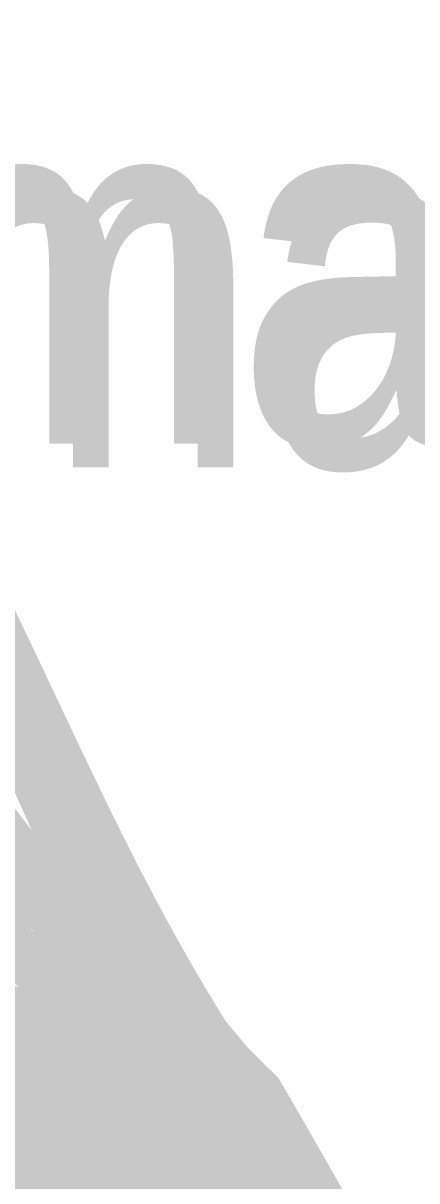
# Model space of a CAD drawing. Header units: millimetres. Extents: x -754 to 578, y -31 to 612.
# Drawn here: x -445.07 to -440.11, y 82.81 to 97.38 of the extents above; entities that cross this region are included whole.
import ezdxf

# ---------------------------------------------------------------- set-up
doc = ezdxf.new("R2010")
doc.units = ezdxf.units.MM
for name, color, linetype in [('Images', 7, 'Continuous'), ('magpiefill', 3, 'Continuous'), ('Text', 7, 'Continuous')]:
    doc.layers.add(name, color=color, linetype=linetype)
doc.styles.get("Standard").update_dxf_attribs({"font": 'arial.ttf'})
picture_1 = doc.add_image_def('image12.jpg', size_in_pixel=(700, 590))

msp = doc.modelspace()

# ---------------------------------------------------------------- hatches: boundary and pattern name
at = {"layer": 'magpiefill'}
h = msp.add_hatch(color=255, dxfattribs=at)
h.dxf.hatch_style = 1
h.paths.add_polyline_path([(-448.207442476306, 91.96821682385139), (-448.36087030239, 92.22530402566747), (-448.5120337010624, 92.47899634598039), (-448.6611591173757, 92.7285016433691), (-448.8084729963832, 92.97302777641244), (-448.9542017831377, 93.21178260368956), (-449.0985719226924, 93.44397398377916), (-449.2418098600999, 93.66880977526034), (-449.383764640661, 93.88500369250826), (-449.5227757106666, 94.0892928730829), (-449.6568051166548, 94.27792031034097), (-449.7838149051646, 94.44712899763863), (-449.9017671227342, 94.59316192833234), (-450.0086238159017, 94.71226209577846), (-450.1023470312061, 94.80067249333337), (-450.1808988151854, 94.85463611435362), (-450.2427356067922, 94.87150494798183), (-450.2882914146337, 94.85306696650466), (-450.3184946397316, 94.80221913799556), (-450.3342736831073, 94.72185843052777), (-450.3365569457817, 94.61488181217462), (-450.3262728287766, 94.48418625100905), (-450.3043497331134, 94.33266871510433), (-450.2717160598132, 94.16322617253375), (-450.2289492290238, 93.97804455165917), (-450.1752227373963, 93.77646562199698), (-450.1093591007091, 93.5571201133522), (-450.0301808347397, 93.31863875552999), (-449.936510455266, 93.05965227833508), (-449.8271704780655, 92.77879141157285), (-449.7009834189162, 92.47468688504836), (-449.5567717935957, 92.14596942856636), (-449.39178069609, 91.78981133426093), (-449.1969455332164, 91.39755114358078), (-448.9616242900001, 90.95906896030412), (-448.6751749514673, 90.46424488820855), (-448.326955502643, 89.90295903107192), (-447.9063239285526, 89.26509149267221), (-447.476724624912, 88.6470982108149), (-446.9838058947354, 88.19365624571117), (-446.5531059302373, 87.79642059997734), (-446.1795405260232, 87.45115114075467), (-445.8580254766985, 87.15360773518626), (-445.5834765768693, 86.89955025041374), (-445.3508096211411, 86.68473855358009), (-445.1549404041195, 86.50493251182706), (-444.9907847204101, 86.35589199229688), (-444.8536415302287, 86.23371954269035), (-444.7403424562322, 86.13588843294157), (-444.6481022866866, 86.06021461354311), (-444.5741358098589, 86.00451403498735), (-444.5156578140159, 85.96660264776682), (-444.4698830874241, 85.94429640237412), (-444.4340264183503, 85.93541124930171), (-444.4053025950611, 85.93776313904212), (-444.3819490670992, 85.95051343374368), (-444.3662939291105, 85.97820514217906), (-444.3616879370175, 86.02672668477659), (-444.3714818467415, 86.10196648196485), (-444.3990264142049, 86.20981295417218), (-444.4476723953301, 86.35615452182695), (-444.5207705460384, 86.54687960535779), (-444.6216716222525, 86.7878766251932), (-444.8366164060978, 87.06201228006304), (-445.332715268083, 87.70251754839789), (-445.7286023823692, 88.22233188971501), (-446.0435773869267, 88.64539432044043), (-446.2969399197248, 88.99564385700043), (-446.5079896187333, 89.29701951582088), (-446.6960261219224, 89.5734603133279), (-446.8771532159403, 89.84489845583973), (-447.05469128215, 90.11523890924246), (-447.2287648505926, 90.38437982931454), (-447.3994984513101, 90.65221937183405), (-447.5670166143439, 90.91865569257939), (-447.7314438697354, 91.18358694732879), (-447.8929047475259, 91.44691129186067), (-448.0515237777571, 91.7085268819531)])
h = msp.add_hatch(color=255, dxfattribs=at)
h.dxf.hatch_style = 1
h.paths.add_polyline_path([(-445.9885711807133, 91.60009832070537), (-446.1332553247441, 91.86367082605574), (-446.271946204756, 92.1079925031025), (-446.4029534153351, 92.32937702000727), (-446.5245865510674, 92.52413804493158), (-446.6354710879991, 92.68963029330519), (-446.7354960280201, 92.8273726696309), (-446.8248662544804, 92.93992512567998), (-446.9037866507298, 93.02984761322378), (-446.9724621001185, 93.09970008403324), (-447.0310974859968, 93.15204248987966), (-447.0798976917146, 93.18943478253433), (-447.1190676006221, 93.214436913768), (-447.1488462500799, 93.22895178138651), (-447.1696092934902, 93.23225406733084), (-447.1817665382658, 93.22296139957675), (-447.1857277918195, 93.19969140609967), (-447.1819028615646, 93.16106171487505), (-447.1707015549132, 93.10568995387843), (-447.1525336792786, 93.03219375108534), (-447.1278090420733, 92.93919073447127), (-447.0967624315207, 92.8254137294121), (-447.0589285590854, 92.69005635088523), (-447.0136671170429, 92.53242741126834), (-446.9603377976682, 92.3518357229395), (-446.8983002932368, 92.14759009827642), (-446.8269142960239, 91.91899934965674), (-446.7455394983047, 91.66537228945847), (-446.6535355923542, 91.3860177300593), (-446.5492530281361, 91.07836703099255), (-446.4270052863679, 90.73234174041409), (-446.2800966054547, 90.33598595363495), (-446.1018312238027, 89.87734376596671), (-445.8855133798168, 89.3444592727204), (-445.6244473119031, 88.72537656920754), (-445.3529096513516, 88.10217483343357), (-445.070339773465, 87.74354217277246), (-444.8261974864447, 87.43148080378745), (-444.6163103389154, 87.16223408517845), (-444.4365058795011, 86.93204537564444), (-444.282611656826, 86.73715803388505), (-444.1504552195149, 86.57381541859976), (-444.0358641161916, 86.4382608884878), (-443.9346658954807, 86.32673780224872), (-443.8435756015106, 86.2370794109566), (-443.7628582604278, 86.17347853518422), (-443.693666393882, 86.14171788787925), (-443.637152523524, 86.14758018198928), (-443.5944691710042, 86.19684813046177), (-443.5667688579725, 86.2953044462444), (-443.5552041060797, 86.44873184228473), (-443.5609274369758, 86.66291303153042), (-443.6284548866956, 86.79258862382335), (-443.8147894384075, 87.16120529881104), (-443.9921973380656, 87.5207996231898), (-444.1619659551387, 87.8711724532771), (-444.32535165327, 88.21233703327263), (-444.4834867728057, 88.54515615890264), (-444.6374726482663, 88.8707050137744), (-444.788410614173, 89.19005878149608), (-444.9374020050473, 89.50429264567555), (-445.0855481554099, 89.81448178992044), (-445.2339503997819, 90.1217013978384), (-445.3837100726844, 90.4270266530373), (-445.5354632186495, 90.73073915321739), (-445.6879847222519, 91.0299461524477), (-445.8395841780779, 91.32096131888983)])
h = msp.add_hatch(color=255, dxfattribs=at)
h.dxf.hatch_style = 1
h.paths.add_polyline_path([(-448.3916949066272, 89.20059327312319), (-449.0415679353166, 89.79789555342951), (-449.5165606277218, 90.22972360594821), (-449.860854097618, 90.5410299136658), (-450.1186294587809, 90.77676695956902), (-450.3340678249858, 90.98188722664514), (-450.5432397629431, 91.1925370105241), (-450.7497736511044, 91.40963785741091), (-450.949187320856, 91.6253051261541), (-451.1369986035842, 91.83165417560181), (-451.3087253306755, 92.02080036460298), (-451.459885333516, 92.18485905200556), (-451.5859964434928, 92.31594559665825), (-451.6825764919917, 92.40617535740954), (-451.7463428234024, 92.44976284991083), (-451.7788108341279, 92.44931921702634), (-451.7826954335738, 92.40955475842355), (-451.7607115311461, 92.33517977376962), (-451.7155740362507, 92.23090456273206), (-451.6499978582933, 92.10143942497788), (-451.5666979066798, 91.95149466017469), (-451.4683890908163, 91.78578056798978), (-451.3574362856068, 91.60835893062429), (-451.2348042279482, 91.4206974604148), (-451.1011076202353, 91.2236153522318), (-450.9569611648637, 91.01793180094586), (-450.8029795642281, 90.80446600142733), (-450.6397775207238, 90.58403714854673), (-450.4679697367455, 90.35746443717443), (-450.2881709146887, 90.12556706218112), (-450.1012689536508, 89.88938181063459), (-449.9092445395387, 89.65081583839398), (-449.7143515549624, 89.41199389351556), (-449.5188438825311, 89.17504072405568), (-449.3249754048544, 88.94208107807091), (-449.1350000045423, 88.71523970361781), (-448.9511715642038, 88.4966413487526), (-448.7757439664489, 88.28841076153174), (-448.6054543928022, 88.08876179773642), (-448.4149732204514, 87.88026474404474), (-448.1734541254993, 87.64157899485997), (-447.8500507840483, 87.35136394458542), (-447.4139168722013, 86.98827898762381), (-446.8342060660609, 86.5309835183784), (-446.0800720417301, 85.95813693125231), (-445.1206684753115, 85.24839862064852), (-444.9734409137155, 85.2116100348554), (-444.694393136036, 85.15582860396506), (-444.3037282201904, 85.2116100348554), (-444.2210266345232, 85.2281420166679), (-444.3226788260025, 85.33255934760366), (-444.4434161447952, 85.45524580720459), (-444.5822391601714, 85.59520062880932), (-444.738148441402, 85.75142304575593), (-444.9101445577576, 85.92291229138323), (-445.0133294855257, 86.02536465022864), (-446.3905833852939, 87.32975609719958), (-447.522760427878, 88.3928642820421)])
h = msp.add_hatch(color=253, dxfattribs=at)
h.dxf.hatch_style = 1
h.paths.add_polyline_path([(-444.2210061584441, 86.27687706828448), (-444.6216716222525, 86.7878766251932), (-444.5207705460384, 86.54687960535779), (-444.4476723953301, 86.35615452182695), (-444.3990264142049, 86.20981295417218), (-444.3714818467415, 86.10196648196485), (-444.3616879370175, 86.02672668477659), (-444.3662939291105, 85.97820514217906), (-444.3819490670992, 85.95051343374368), (-444.4053025950611, 85.93776313904212), (-444.4340264183503, 85.93541124930171), (-444.469883087424, 85.94429640237412), (-444.5156578140159, 85.96660264776682), (-444.5741358098589, 86.00451403498735), (-444.6481022866866, 86.06021461354311), (-444.7403424562319, 86.13588843294157), (-444.8536415302287, 86.23371954269035), (-444.9907847204101, 86.35589199229688), (-445.1549404041195, 86.50493251182706), (-445.3508096211411, 86.68473855358009), (-445.5834765768693, 86.89955025041382), (-445.8580254766985, 87.15360773518626), (-446.1795405260232, 87.45115114075467), (-446.5531059302373, 87.79642059997717), (-446.9838058947354, 88.19365624571128), (-447.476724624912, 88.6470982108149), (-447.4026382142221, 88.54052237678684), (-446.8052563446763, 87.71913178719433), (-446.3905833852939, 87.32975609719949), (-444.9509826650989, 85.96631623560877), (-444.2242913912512, 85.22748939437034), (-443.7456326648316, 85.3231728966359), (-443.4665848871518, 85.3231728966359)])
h = msp.add_hatch(color=253, dxfattribs=at)
h.dxf.hatch_style = 1
h.paths.add_polyline_path([(-443.2238563492392, 86.02908479674903), (-443.4319063134624, 86.4151487419085), (-443.5609274369758, 86.66291303153042), (-443.5552041060797, 86.44873184228473), (-443.5667688579725, 86.2953044462444), (-443.5944691710042, 86.19684813046177), (-443.637152523524, 86.14758018198928), (-443.693666393882, 86.14171788787925), (-443.7628582604278, 86.17347853518422), (-443.8435756015106, 86.2370794109566), (-443.9346658954807, 86.32673780224872), (-444.0358641161916, 86.4382608884878), (-444.1504552195149, 86.57381541859976), (-444.282611656826, 86.73715803388505), (-444.4365058795011, 86.9320453756446), (-444.6163103389154, 87.16223408517845), (-444.8261974864449, 87.43148080378765), (-445.070339773465, 87.74354217277246), (-445.3529096513516, 88.10217483343357), (-445.3119372584667, 88.00813975073909), (-444.9586703381751, 87.21959415034522), (-444.8366164060978, 87.06201228006307), (-444.2210061584441, 86.27687706828428), (-443.4665848871518, 85.3231728966359), (-443.4665848871518, 85.10004717307483), (-443.4107763180689, 84.82114001862323), (-443.0201089360912, 84.65379572595225), (-442.5178244159472, 84.82114001862323), (-442.7681027699498, 85.23188129142412), (-443.0030176245576, 85.63459593202677)])
at = {"layer": 'magpiefill', "true_color": 0x010101}
h = msp.add_hatch(color=18, dxfattribs=at)
h.dxf.hatch_style = 1
edge = h.paths.add_edge_path()
edge.add_line((-442.2387766382681, 62.62013437048196), (-443.8272468400518, 62.45774398272645))
edge.add_line((-443.8272468400519, 62.4577439827265), (-446.5308896400022, 60.68195881642908))
edge.add_line((-446.5308896400022, 60.68195881642903), (-452.092663618235, 56.66713939919428))
edge.add_line((-452.092663618235, 56.66713939919443), (-455.33703300527, 53.57881558710634))
edge.add_line((-455.3370330052701, 53.57881558710626), (-455.8777595923548, 53.57881558710626))
edge.add_line((-455.8777595923548, 53.57881558710626), (-456.4184886455711, 54.04206467174621))
edge.add_line((-456.418488645571, 54.04206467174625), (-456.4957353008686, 54.35089654012835))
edge.add_line((-456.4957353008685, 54.35089654012832), (-458.1179199943863, 53.11556778453306))
edge.add_line((-458.1179199943863, 53.11556778453303), (-460.2808312749883, 51.57140587848897))
edge.add_line((-460.2808312749883, 51.57140587848898), (-460.5125712408816, 52.57511137383089))
edge.add_line((-460.5125712408817, 52.57511137383098), (-460.4353245855841, 53.11556778453313))
edge.add_line((-460.4353245855839, 53.11556778453303), (-459.5083622558782, 54.1192719978084))
edge.add_line((-459.5083622558784, 54.11927199780851), (-459.1993756346874, 54.35089654012837))
edge.add_line((-459.1993756346874, 54.35089654012832), (-459.4311156005807, 54.50531247431947))
edge.add_line((-459.4311156005808, 54.50531247431952), (-460.8988069835028, 53.50160826104415))
edge.add_line((-460.8988069835026, 53.50160826104399), (-461.2850402599916, 53.81044012942609))
edge.add_line((-461.2850402599918, 53.81044012942615), (-461.2850402599918, 54.04206467174621))
edge.add_line((-461.2850402599918, 54.04206467174625), (-461.9030159685057, 54.04206467174625))
edge.add_line((-461.9030159685058, 54.04206467174625), (-462.1347559343991, 54.35089654012835))
edge.add_line((-462.134755934399, 54.35089654012832), (-460.1263379643926, 55.43180936153263))
edge.add_line((-460.1263379643926, 55.43180936153263), (-459.740104687904, 56.12668170642574))
edge.add_line((-459.740104687904, 56.12668170642567), (-459.0448823240916, 56.74434672525674))
edge.add_line((-459.0448823240915, 56.74434672525678), (-460.4353245855839, 56.51272218293672))
edge.add_line((-460.4353245855839, 56.51272218293664), (-459.3538689452828, 57.4392190701498))
edge.add_line((-459.353868945283, 57.43921907014983), (-455.7232662817589, 59.52383738689604))
edge.add_line((-455.7232662817589, 59.52383738689612), (-452.3244035841282, 61.99449618015334))
edge.add_line((-452.3244035841284, 61.99449618015326), (-448.462060954711, 64.2335304310904))
edge.add_line((-448.4620609547109, 64.23353043109043), (-446.1446538973811, 65.62327512087684))
edge.add_line((-446.144653897381, 65.62327512087685), (-445.9129139314877, 66.47256468202781))
edge.add_line((-445.9129139314879, 66.47256468202777), (-445.0631982570802, 67.01302109272972))
edge.add_line((-445.0631982570801, 67.0130210927297), (-444.1362359273748, 66.62698061621869))
edge.add_line((-444.1362359273749, 66.62698061621867), (-443.5182602188605, 66.70418922434762))
edge.add_line((-443.5182602188604, 66.70418922434757), (-442.205064612666, 67.78510204575169))
edge.add_line((-442.2050646126661, 67.78510204575176), (-441.1236065062331, 68.47997439064505))
edge.add_line((-441.1236065062332, 68.47997439064497), (-441.0463598509355, 66.93581248460092))
edge.add_line((-441.0463598509355, 66.93581248460092), (-441.3553489382584, 65.7776923371344))
edge.add_line((-441.3553489382584, 65.77769233713434), (-441.6643355594498, 65.62327512087668))
edge.add_line((-441.6643355594497, 65.62327512087685), (-442.1278179573683, 65.77769233713451))
edge.add_line((-442.1278179573685, 65.77769233713434), (-442.7457911997509, 65.16002731830345))
edge.add_line((-442.7457911997509, 65.16002731830358), (-441.792300687207, 64.34935872808153))
edge.add_line((-441.7923006872071, 64.34935872808157), (-441.624872513826, 65.07451732965545))
edge.add_line((-441.6248725138259, 65.07451732965532), (-440.8435402160027, 65.52076877677786))
edge.add_line((-440.8435402160026, 65.5207687767779), (-439.6715430023336, 65.5765502076681))
edge.add_line((-439.6715430023337, 65.57655020766806), (-439.0018303088085, 65.3534244841069))
edge.add_line((-439.0018303088085, 65.353424484107), (-439.0018303088085, 64.85139160609428))
edge.add_line((-439.0018303088085, 64.85139160609431), (-439.5599233980357, 64.62826588253314))
edge.add_line((-439.5599233980356, 64.62826588253307), (-440.6203034735381, 64.4051401589717))
edge.add_line((-440.6203034735381, 64.40514015897176), (-441.8481117224225, 63.45685583383671))
edge.add_line((-441.8481117224223, 63.45685583383667), (-441.8481117224223, 62.787478663153))
edge.add_line((-441.8481117224223, 62.78747866315299), (-440.8435402160026, 63.17794867938512))
edge.add_line((-440.8435402160026, 63.17794867938511), (-438.3879261843667, 64.12623300452036))
edge.add_line((-438.3879261843666, 64.12623300452037), (-436.7694505535047, 65.01873589876502))
edge.add_line((-436.7694505535046, 65.018735898765), (-435.150977388775, 66.19014594746142))
edge.add_line((-435.1509773887751, 66.19014594746142), (-433.0302172377694, 67.75202601238996))
edge.add_line((-433.0302172377694, 67.75202601238996), (-434.1464058823553, 67.36155599615782))
edge.add_line((-434.1464058823553, 67.36155599615783), (-435.2067859578582, 66.97108597992569))
edge.add_line((-435.2067859578583, 66.97108597992576), (-436.3229746024442, 67.24999313437733))
edge.add_line((-436.3229746024442, 67.24999313437726), (-437.327546108864, 68.08671459773174))
edge.add_line((-437.327546108864, 68.08671459773167), (-437.9414502333058, 69.31390479525196))
edge.add_line((-437.9414502333057, 69.313904795252), (-438.1646869757702, 70.70844056750958))
edge.add_line((-438.1646869757702, 70.70844056750951), (-437.8856391980906, 71.9914134779865))
edge.add_line((-437.8856391980908, 71.99141347798658), (-436.7136419844218, 73.27438638846357))
edge.add_line((-436.7136419844217, 73.2743863884635), (-437.3275461088638, 73.05126066490213))
edge.add_line((-437.327546108864, 73.05126066490223), (-440.2296360915606, 71.54516203086408))
edge.add_line((-440.2296360915605, 71.54516203086405), (-442.7410636245438, 70.15062625860647))
edge.add_line((-442.7410636245437, 70.15062625860645), (-444.1362975806771, 69.03499764080044))
edge.add_line((-444.1362975806771, 69.03499764080044), (-444.8618213094174, 67.97515173595113))
edge.add_line((-444.8618213094176, 67.97515173595119), (-445.6431536072408, 67.36155599615788))
edge.add_line((-445.6431536072407, 67.36155599615783), (-446.4802944741471, 67.13843027259666))
edge.add_line((-446.4802944741472, 67.13843027259674), (-446.9825814604229, 67.3615559961579))
edge.add_line((-446.9825814604228, 67.36155599615783), (-447.2616267719704, 67.69624458149957))
edge.add_line((-447.2616267719702, 67.6962445814996), (-447.2058182028872, 68.47718333189738))
edge.add_line((-447.2058182028873, 68.47718333189735), (-446.6477251136601, 69.76015624237434))
edge.add_line((-446.64772511366, 69.76015624237428), (-447.0383900295057, 70.59687770572896))
edge.add_line((-447.0383900295059, 70.59687770572899), (-447.1500096338044, 69.8717191041549))
edge.add_line((-447.1500096338041, 69.87171910415489), (-447.6522941539478, 69.53703051881315))
edge.add_line((-447.6522941539479, 69.53703051881318), (-448.8801024028318, 68.8118719172393))
edge.add_line((-448.8801024028318, 68.81187191723926), (-449.2707673186774, 69.09077907169083))
edge.add_line((-449.2707673186776, 69.09077907169078), (-449.6614347006553, 69.31390479525194))
edge.add_line((-449.6614347006551, 69.313904795252), (-450.0520996165008, 69.70437481148414))
edge.add_line((-450.0520996165008, 69.70437481148409), (-450.2195277898819, 70.3179705512774))
edge.add_line((-450.2195277898819, 70.31797055127748), (-450.1637192207989, 70.70844056750963))
edge.add_line((-450.1637192207988, 70.70844056750951), (-450.6660037409429, 70.82000342929008))
edge.add_line((-450.6660037409431, 70.82000342929021), (-450.9450515186223, 71.04312915285138))
edge.add_line((-450.945051518622, 71.04312915285132), (-451.3357189006001, 71.43359916908346))
edge.add_line((-451.3357189006001, 71.43359916908348), (-451.6705752473624, 71.87985061620601))
edge.add_line((-451.6705752473624, 71.87985061620597), (-451.5031470739813, 72.71657207956045))
edge.add_line((-451.5031470739814, 72.7165720795604), (-451.6705752473625, 72.7165720795604))
edge.add_line((-451.6705752473624, 72.7165720795604), (-452.1728597675065, 72.88391637223137))
edge.add_line((-452.1728597675065, 72.88391637223145), (-452.6751442876502, 73.33016781935379))
edge.add_line((-452.6751442876503, 73.33016781935379), (-452.9541920653298, 73.8879821282569))
edge.add_line((-452.9541920653296, 73.88798212825685), (-452.8425724610311, 74.39001500626956))
edge.add_line((-452.8425724610313, 74.39001500626958), (-452.7309553228652, 74.94782931517248))
edge.add_line((-452.7309553228653, 74.94782931517248), (-453.0100006344128, 75.00361074606289))
edge.add_line((-453.0100006344128, 75.00361074606286), (-453.5680961897716, 75.50564362407557))
edge.add_line((-453.5680961897715, 75.50564362407559), (-453.9029525365341, 76.17501951269276))
edge.add_line((-453.9029525365343, 76.17501951269281), (-453.8471439674512, 76.78861525248612))
edge.add_line((-453.8471439674511, 76.78861525248612), (-452.8983834962467, 77.40221099227944))
edge.add_line((-452.8983834962467, 77.40221099227927), (-451.6147642121473, 78.07158816296294))
edge.add_line((-451.6147642121473, 78.07158816296307), (-450.7218147761579, 78.79674676453695))
edge.add_line((-450.7218147761581, 78.79674676453692), (-449.9404824783348, 79.4661239352206))
edge.add_line((-449.9404824783346, 79.46612393522064), (-449.8288628740365, 79.5776867970012))
edge.add_line((-449.8288628740365, 79.57768679700123), (-449.549815096357, 79.6892496587818))
edge.add_line((-449.549815096357, 79.68924965878178), (-449.2149587495944, 79.96815681323335))
edge.add_line((-449.2149587495944, 79.96815681323332), (-449.1591501805114, 80.19128253679449))
edge.add_line((-449.1591501805115, 80.19128253679449), (-449.1591501805115, 80.35862682946546))
edge.add_line((-449.1591501805115, 80.35862682946549), (-449.2149587495945, 80.58175255302666))
edge.add_line((-449.2149587495944, 80.58175255302669), (-449.3823869229755, 80.74909684569766))
edge.add_line((-449.3823869229757, 80.74909684569766), (-449.5498150963572, 80.86065970747823))
edge.add_line((-449.549815096357, 80.86065970747815), (-449.7730543049535, 80.91644113836855))
edge.add_line((-449.7730543049536, 80.9164411383686), (-449.6056261315721, 81.02800400014917))
edge.add_line((-449.6056261315721, 81.02800400014918), (-449.3823869229756, 81.02800400014918))
edge.add_line((-449.3823869229757, 81.02800400014918), (-449.1591501805115, 81.08378543103939))
edge.add_line((-449.1591501805115, 81.08378543103939), (-448.7684827985338, 81.08378543103939))
edge.add_line((-448.7684827985338, 81.08378543103939), (-448.5452460560692, 81.08378543103939))
edge.add_line((-448.5452460560691, 81.08378543103939), (-448.377817882688, 81.1395668619298))
edge.add_line((-448.3778178826883, 81.13956686192967), (-448.2103897093068, 81.25112972371024))
edge.add_line((-448.2103897093066, 81.25112972371039), (-448.0987701050085, 81.53003687816197))
edge.add_line((-448.0987701050085, 81.53003687816191), (-448.0429590697935, 81.69738117083268))
edge.add_line((-448.0429590697937, 81.69738117083268), (-448.2661982783899, 81.92050689439405))
edge.add_line((-448.2661982783898, 81.92050689439408), (-448.99172200713, 82.31097691062622))
edge.add_line((-448.99172200713, 82.31097691062621), (-448.0429590697936, 82.08785118706484))
edge.add_line((-448.0429590697937, 82.08785118706486), (-447.5406745496496, 81.97628832528429))
edge.add_line((-447.5406745496493, 81.97628832528424), (-447.2616267719702, 82.14363261795522))
edge.add_line((-447.2616267719702, 82.14363261795518), (-447.2616267719702, 82.25519547973575))
edge.add_line((-447.2616267719702, 82.25519547973579), (-447.2616267719702, 82.53410263418736))
edge.add_line((-447.2616267719702, 82.5341026341873), (-447.4290574114833, 82.64566549596788))
edge.add_line((-447.4290574114834, 82.64566549596788), (-447.5406745496495, 82.92457265041945))
edge.add_line((-447.5406745496493, 82.92457265041948), (-447.0941985985887, 82.86879121952907))
edge.add_line((-447.0941985985888, 82.8687912195291), (-446.8709618561247, 82.8687912195291))
edge.add_line((-446.8709618561247, 82.8687912195291), (-446.5361055093621, 82.8687912195291))
edge.add_line((-446.5361055093621, 82.8687912195291), (-446.5361055093621, 82.98035408130967))
edge.add_line((-446.5361055093621, 82.98035408130964), (-446.5919140784451, 83.31504266665158))
edge.add_line((-446.5919140784451, 83.31504266665164), (-446.7035336827432, 83.5381671081463))
edge.add_line((-446.7035336827432, 83.53816710814624), (-446.7593422518262, 83.81707426259781))
edge.add_line((-446.7593422518263, 83.81707426259776), (-446.4802944741471, 83.81707426259776))
edge.add_line((-446.4802944741472, 83.81707426259776), (-446.2570577316826, 83.87285569348796))
edge.add_line((-446.2570577316825, 83.87285569348796), (-446.1454381273844, 84.04019998615894))
edge.add_line((-446.1454381273845, 84.04019998615897), (-446.0896295583015, 84.43067000239111))
edge.add_line((-446.0896295583013, 84.43067000239111), (-446.0338209892183, 84.54223286417168))
edge.add_line((-446.0338209892184, 84.54223286417172), (-445.8105817806219, 84.54223286417172))
edge.add_line((-445.810581780622, 84.54223286417172), (-445.6431536072409, 84.54223286417172))
edge.add_line((-445.6431536072407, 84.54223286417172), (-445.5315340029422, 84.65379572595229))
edge.add_line((-445.5315340029422, 84.65379572595225), (-445.3641058295611, 84.65379572595225))
edge.add_line((-445.3641058295611, 84.65379572595225), (-445.3082972604781, 84.93270288040382))
edge.add_line((-445.3082972604782, 84.9327028804039), (-445.3082972604782, 85.04426574218446))
edge.add_line((-445.3082972604782, 85.04426574218436), (-445.5873450381578, 85.15582860396493))
edge.add_line((-445.5873450381577, 85.15582860396506), (-445.3641058295611, 85.26739146574563))
edge.add_line((-445.3641058295611, 85.2673914657456), (-445.1966776561796, 85.2673914657456))
edge.add_line((-445.1966776561798, 85.2673914657456), (-444.9734409137156, 85.2116100348554))
edge.add_line((-444.9734409137155, 85.2116100348554), (-444.694393136036, 85.15582860396499))
edge.add_line((-444.694393136036, 85.15582860396506), (-444.3037282201903, 85.21161003485547))
edge.add_line((-444.3037282201904, 85.2116100348554), (-443.7456326648316, 85.32317289663597))
edge.add_line((-443.7456326648316, 85.3231728966359), (-443.4665848871521, 85.3231728966359))
edge.add_line((-443.4665848871518, 85.3231728966359), (-443.4665848871518, 85.10004717307473))
edge.add_line((-443.4665848871518, 85.10004717307483), (-443.4107763180688, 84.82114001862325))
edge.add_line((-443.4107763180689, 84.82114001862323), (-443.0201089360912, 84.65379572595225))
edge.add_line((-443.0201089360912, 84.65379572595225), (-442.5178244159471, 84.82114001862323))
edge.add_line((-442.5178244159472, 84.82114001862323), (-442.238776638268, 84.48645143328149))
edge.add_line((-442.2387766382681, 84.48645143328147), (-441.8477146751566, 84.09750322997229))
edge.add_arc((-538.7312534269181, 27.53349220808454), 112.1869307181024, 24.7196834331034, 30.277882808560207, ccw=False)
edge.add_arc((-435.0108147717254, 75.93900641584955), 2.348148339689536, 219.4264190677759, 277.5112522925736)
edge.add_arc((-432.4731144604345, 71.56567744246499), 3.026484915876213, 76.09792839104102, 137.4828955815185, ccw=False)
edge.add_arc((-432.6378435281931, 67.86426666836564), 6.698880836398933, 60.01917854986198, 82.34898294536907, ccw=False)
edge.add_arc((-432.5473588397761, 63.79991441142149), 10.39054097500715, 55.16074552816218, 71.73216053091483, ccw=False)
edge.add_arc((-426.9003014614175, 67.38091717186089), 4.955540051679626, 86.65890143975243, 120.31950619075)
edge.add_arc((-425.3830582620343, 64.92998985489632), 7.837510500741041, 120.8490791888012, 144.9821508602809)
edge.add_arc((-430.7428334340699, 68.86478879059143), 1.199116222841512, 152.0183299640194, 206.9559763139688)
edge.add_arc((-522.4072577344716, -42.12573645633459), 142.849889529644, 45.89312228263083, 50.63922831697852, ccw=False)
edge.add_line((-422.9838782421551, 60.44659192202644), (-423.0961365746634, 59.99840840070448))
edge.add_line((-423.0961365746634, 59.99840840070429), (-422.9287084012819, 59.77528267714312))
edge.add_line((-422.9287084012819, 59.77528267714331), (-422.4264214150062, 59.60793838447234))
edge.add_line((-422.4264214150062, 59.60793838447224), (-422.5938495883873, 59.2732497991305))
edge.add_line((-422.5938495883872, 59.27324979913048), (-422.3706128459231, 58.99434264467892))
edge.add_line((-422.3706128459231, 58.99434264467893), (-422.2589932416246, 58.71543549022736))
edge.add_line((-422.2589932416248, 58.71543549022742), (-422.6496606236025, 58.38074690488568))
edge.add_line((-422.6496606236024, 58.38074690488558), (-422.7054691926854, 58.04605831954364))
edge.add_line((-422.7054691926854, 58.0460583195437), (-422.5380410193043, 57.71136973420196))
edge.add_line((-422.5380410193043, 57.71136973420202), (-422.984516970365, 57.54402544153105))
edge.add_line((-422.984516970365, 57.54402544153096), (-423.4309929214257, 57.65558830331153))
edge.add_line((-423.4309929214255, 57.65558830331157), (-423.3751843523425, 57.26511828707944))
edge.add_line((-423.3751843523426, 57.26511828707945), (-423.9890860106527, 57.09777399440868))
edge.add_line((-423.9890860106528, 57.09777399440863), (-424.2681337883324, 57.2651182870794))
edge.add_line((-424.2681337883323, 57.26511828707945), (-424.4355619617134, 57.32089971796984))
edge.add_line((-424.4355619617133, 57.32089971796982), (-424.6029901350944, 57.09777399440865))
edge.add_line((-424.6029901350946, 57.09777399440863), (-424.8820379127742, 56.87464827084727))
edge.add_line((-424.8820379127742, 56.87464827084724), (-425.1610856904538, 56.98621113262801))
edge.add_line((-425.1610856904538, 56.98621113262806), (-425.886609419194, 56.48417825461535))
edge.add_line((-425.886609419194, 56.48417825461537), (-425.886609419194, 56.70730397817653))
edge.add_line((-425.886609419194, 56.7073039781765), (-426.3888939393377, 57.15355542529884))
edge.add_line((-426.3888939393378, 57.15355542529883), (-426.3888939393378, 57.3766811488602))
edge.add_line((-426.3888939393378, 57.37668114886019), (-426.5005135436363, 57.26511828707942))
edge.add_line((-426.5005135436361, 57.26511828707945), (-426.8353698903983, 56.76308540906674))
edge.add_line((-426.8353698903983, 56.76308540906675), (-426.8353698903983, 56.42839682372501))
edge.add_line((-426.8353698903983, 56.42839682372495), (-426.8353698903983, 55.70323822215108))
edge.add_line((-426.8353698903983, 55.70323822215111), (-427.2260348062439, 55.70323822215111))
edge.add_line((-427.2260348062439, 55.70323822215111), (-427.3934629796254, 55.87058251482188))
edge.add_line((-427.3934629796254, 55.87058251482185), (-427.4492740148404, 55.98214537660242))
edge.add_line((-427.4492740148404, 55.98214537660233), (-428.0073671040672, 56.1494896692733))
edge.add_line((-428.0073671040672, 56.1494896692734), (-428.2864148817467, 56.31683396194437))
edge.add_line((-428.2864148817469, 56.31683396194438), (-428.3980344860453, 56.20527110016381))
edge.add_line((-428.3980344860452, 56.20527110016386), (-428.3980344860452, 55.92636394571229))
edge.add_line((-428.3980344860452, 55.92636394571222), (-428.7328908328074, 55.48011249858968))
edge.add_line((-428.7328908328075, 55.48011249858963), (-428.956127575272, 55.6474567912606))
edge.add_line((-428.9561275752719, 55.6474567912607), (-428.9561275752719, 55.81480108393167))
edge.add_line((-428.9561275752719, 55.81480108393168), (-429.6258427349291, 55.64745679126072))
edge.add_line((-429.6258427349292, 55.6474567912607), (-429.9606990816918, 55.25698677502857))
edge.add_line((-429.9606990816917, 55.25698677502854), (-430.6862203442996, 54.97807962057697))
edge.add_line((-430.6862203442995, 54.97807962057694), (-431.0210766910621, 55.14542391324791))
edge.add_line((-431.0210766910623, 55.14542391324801), (-431.1885073305758, 55.42433106769958))
edge.add_line((-431.1885073305757, 55.42433106769948), (-431.4675526421229, 55.42433106769948))
edge.add_line((-431.4675526421229, 55.42433106769948), (-432.0814567665651, 54.92229818968677))
edge.add_line((-432.081456766565, 54.9222981896867), (-432.6395523219242, 54.3644838807836))
edge.add_line((-432.6395523219242, 54.36448388078363), (-433.1976454111509, 53.69510671009996))
edge.add_line((-433.197645411151, 53.69510671010003), (-433.6441213622117, 53.13729240119713))
edge.add_line((-433.6441213622115, 53.13729240119705), (-434.0347887441892, 52.74682366703141))
edge.add_line((-434.0347887441892, 52.74682366703143), (-434.5928818334164, 52.57947937436046))
edge.add_line((-434.5928818334164, 52.57947937436053), (-435.0951688196921, 52.6910422361411))
edge.add_line((-435.0951688196922, 52.69104223614102), (-435.4300251664548, 53.02572953941645))
edge.add_line((-435.4300251664547, 53.02572953941644), (-435.7648815132173, 53.36041812475818))
edge.add_line((-435.7648815132173, 53.36041812475824), (-435.9323096865984, 53.86245100277095))
edge.add_line((-435.9323096865984, 53.86245100277097), (-436.211357464278, 54.25292101900311))
edge.add_line((-436.2113574642781, 54.25292101900315), (-436.4904052419577, 54.30870244989354))
edge.add_line((-436.4904052419574, 54.30870244989355), (-436.82526158872, 54.42026531167412))
edge.add_line((-436.8252615887202, 54.42026531167404), (-437.1043069002674, 54.42026531167404))
edge.add_line((-437.1043069002673, 54.42026531167404), (-437.6065938865434, 55.20120534413832))
edge.add_line((-437.6065938865434, 55.20120534413846), (-438.1088784066871, 55.87058251482196))
edge.add_line((-438.1088784066872, 55.87058251482185), (-438.3321151491513, 55.87058251482185))
edge.add_line((-438.3321151491512, 55.87058251482185), (-438.7785911002122, 56.09370823838321))
edge.add_line((-438.7785911002125, 56.09370823838316), (-439.5599233980357, 56.81886683995703))
edge.add_line((-439.5599233980356, 56.81886683995712), (-439.7831626066318, 57.15355542529885))
edge.add_line((-439.7831626066318, 57.15355542529883), (-439.8947797447979, 57.3766811488602))
edge.add_line((-439.8947797447979, 57.37668114886019), (-439.9505907800133, 57.71136973420192))
edge.add_line((-439.9505907800133, 57.71136973420202), (-440.1738275224774, 57.71136973420202))
edge.add_line((-440.1738275224774, 57.71136973420202), (-440.6761120426215, 57.87871402687299))
edge.add_line((-440.6761120426215, 57.87871402687288), (-440.7319230778365, 57.99027688865345))
edge.add_line((-440.7319230778365, 57.99027688865354), (-440.9551598203007, 58.32496547399528))
edge.add_line((-440.9551598203007, 58.32496547399525), (-441.0109683893837, 58.43652833577582))
edge.add_line((-441.0109683893837, 58.43652833577583), (-441.2900161670633, 59.05012407556913))
edge.add_line((-441.2900161670633, 59.05012407556917), (-441.6248725138259, 59.27324979913054))
edge.add_line((-441.6248725138259, 59.27324979913048), (-441.792300687207, 59.44059409180125))
edge.add_line((-441.7923006872071, 59.44059409180126), (-442.0155398958036, 59.7752826771432))
edge.add_line((-442.0155398958035, 59.77528267714331), (-442.1271595001016, 60.22153412426565))
edge.add_line((-442.1271595001015, 60.22153412426563), (-442.1271595001015, 60.50043999665067))
edge.add_line((-442.1271595001015, 60.50043999665061), (-441.7364921181238, 61.05825430555371))
edge.add_line((-441.7364921181238, 61.05825430555367), (-441.9039202915053, 61.00247287466328))
edge.add_line((-441.9039202915055, 61.0024728746633), (-442.2945876734832, 61.44872432178583))
edge.add_line((-442.294587673483, 61.4487243217858), (-442.350396242566, 61.83919433801793))
edge.add_line((-442.3503962425659, 61.83919433801796), (-441.9039202915052, 62.50857150870146))
edge.add_line((-441.9039202915055, 62.50857150870144), (-442.2387766382681, 62.62013437048201))

# ---------------------------------------------------------------- texts
at = {"layer": 'Text', "color": 255, "char_height": 4.5, "attachment_point": 1}
for s, insert in [('{\\fArial Narrow|b0|i0|c0|p34;\\C256;\\c16777215;If you would like to contribute to the \\H1.3419x; \\H0.74523x;magazine, email:\\H1.2194x; \\H0.82009x;\\Peditor@themagpi.com\\H1.2779x; }', (-471.9636789635728, 119.0933330904302)), ('{\\fArial Narrow|b0|i0|c0|p34;\\C256;\\c0;If you would like to contribute to the \\H1.3419x; \\H0.74523x;magazine, email:\\H1.2194x; \\H0.82009x;\\Peditor@themagpi.com\\H1.2779x; }', (-471.6636789635728, 118.7933330904302))]:
    msp.add_mtext_dynamic_manual_height_columns(s, width=60, gutter_width=12.5, heights=[0], dxfattribs=dict(at, insert=insert))

# ---------------------------------------------------------------- pictures from other files: only their frames are drawn
at = {"layer": 'Images'}
image = msp.add_image(picture_1, insert=(-754.3365603195051, 1.13686837721616e-13), size_in_units=(352.37288135593224, 297.00000000000006), dxfattribs=at)
image.dxf.flags = 7

doc.saveas('drawing.dxf')
